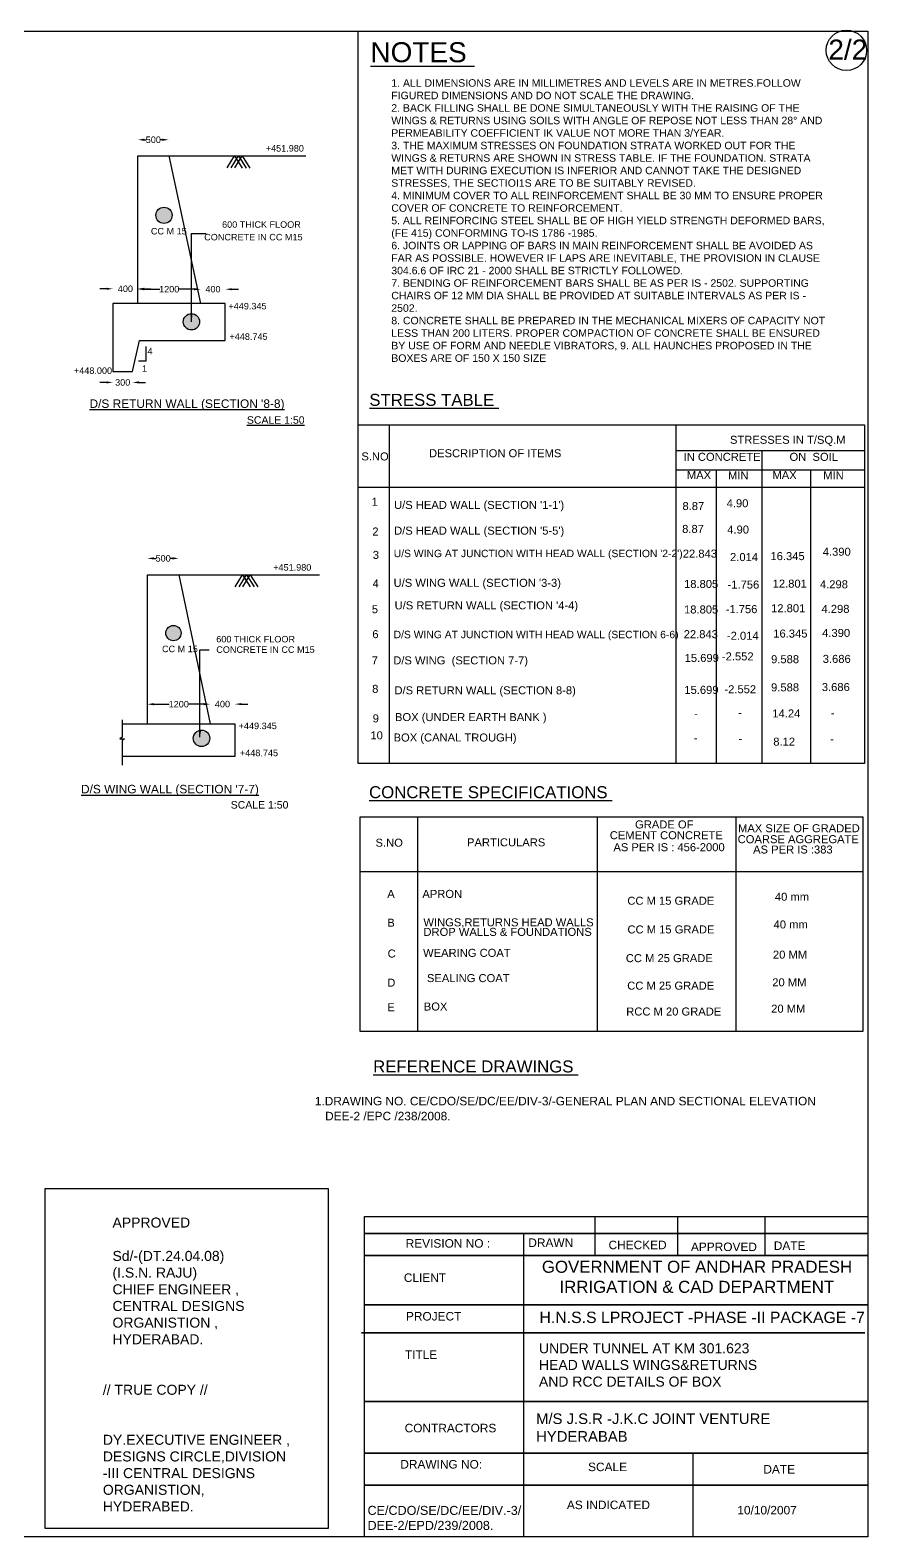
# Model space of a CAD drawing. Header units: millimetres. Extents: x -53232398 to -53209628, y 22138667 to 22153730.
# Drawn here: x -53218001 to -53209628, y 22138667 to 22153730 of the extents above; entities that cross this region are included whole.
import ezdxf

# ---------------------------------------------------------------- set-up
doc = ezdxf.new("R2010")
doc.units = ezdxf.units.MM
doc.header["$MEASUREMENT"] = 0
for name, color, linetype in [('DIMENSIONS', 7, 'Continuous'), ('DRAWING', 2, 'Continuous'), ('TEXT', 255, 'Continuous')]:
    doc.layers.add(name, color=color, linetype=linetype)
doc.styles.get("Standard").update_dxf_attribs({"font": 'arial.ttf', "height": 65})
doc.dimstyles.get("Standard").update_dxf_attribs({"dimtxt": 65, "dimasz": 65, "dimexe": 0.18, "dimexo": 0.0625, "dimgap": 0.09, "dimtad": 0, "dimdec": 0, "dimzin": 0, "dimdsep": 46, "dimtxsty": 'Standard', "dimcen": 0.09, "dimse1": 1, "dimse2": 1, "dimadec": 0, "dimazin": 0, "dimtfac": 1, "dimtdec": 0, "dimtofl": 0, "dimtmove": 0, "dimatfit": 3, "dimfxl": 1, "dimtolj": 1, "dimtzin": 0, "dimarcsym": 0})

# ---------------------------------------------------------------- blocks, each defined once
blk = doc.blocks.new('*D97')
at = {"layer": 'Defpoints', "color": 0, "transparency": 16777216}
for p in [(-53216924, 22151144), (-53217174, 22150996), (-53216924, 22150996)]:
    blk.add_point(p, dxfattribs=at)
at = {"layer": 'DIMENSIONS', "color": 0, "lineweight": -2, "transparency": 16777216}
for p, q in [((-53217238, 22151144), (-53217304, 22151144)), ((-53216860, 22151144), (-53216794, 22151144))]:
    blk.add_line(p, q, dxfattribs=at)
at = {"layer": 'DIMENSIONS', "color": 0, "transparency": 16777216}
for points in [[(-53217238, 22151155), (-53217238, 22151134), (-53217174, 22151144)], [(-53216860, 22151155), (-53216860, 22151134), (-53216924, 22151144)]]:
    blk.add_solid(points, dxfattribs=at)
at = {"layer": 'DIMENSIONS', "color": 0, "transparency": 16777216, "insert": (-53217049, 22151144), "char_height": 65, "attachment_point": 5}
blk.add_mtext('\\A1;400', dxfattribs=at)
blk = doc.blocks.new('*D98')
at = {"layer": 'Defpoints', "color": 0, "transparency": 16777216}
for p in [(-53216298, 22151140), (-53216924, 22150996), (-53216298, 22150996)]:
    blk.add_point(p, dxfattribs=at)
at = {"layer": 'DIMENSIONS', "color": 0, "lineweight": -2, "transparency": 16777216}
for p, q in [((-53216860, 22151140), (-53216705, 22151140)), ((-53216363, 22151140), (-53216517, 22151140))]:
    blk.add_line(p, q, dxfattribs=at)
at = {"layer": 'DIMENSIONS', "color": 0, "transparency": 16777216}
for points in [[(-53216860, 22151151), (-53216860, 22151129), (-53216924, 22151140)], [(-53216363, 22151151), (-53216363, 22151129), (-53216298, 22151140)]]:
    blk.add_solid(points, dxfattribs=at)
at = {"layer": 'DIMENSIONS', "color": 0, "transparency": 16777216, "insert": (-53216611, 22151140), "char_height": 65, "attachment_point": 5}
blk.add_mtext('\\A1;1200', dxfattribs=at)
blk = doc.blocks.new('*D99')
at = {"layer": 'Defpoints', "color": 0, "transparency": 16777216}
for p in [(-53216050, 22151140), (-53216298, 22150996), (-53216050, 22150996)]:
    blk.add_point(p, dxfattribs=at)
at = {"layer": 'DIMENSIONS', "color": 0, "lineweight": -2, "transparency": 16777216}
for p, q in [((-53216363, 22151140), (-53216428, 22151140)), ((-53215986, 22151140), (-53215920, 22151140))]:
    blk.add_line(p, q, dxfattribs=at)
at = {"layer": 'DIMENSIONS', "color": 0, "transparency": 16777216}
for points in [[(-53216363, 22151150), (-53216363, 22151129), (-53216298, 22151140)], [(-53215986, 22151150), (-53215986, 22151129), (-53216050, 22151140)]]:
    blk.add_solid(points, dxfattribs=at)
at = {"layer": 'DIMENSIONS', "color": 0, "transparency": 16777216, "insert": (-53216174, 22151140), "char_height": 65, "attachment_point": 5}
blk.add_mtext('\\A1;400', dxfattribs=at)
blk = doc.blocks.new('*D100')
at = {"layer": 'Defpoints', "color": 0, "transparency": 16777216}
for p in [(-53216616, 22152634), (-53216924, 22152474), (-53216616, 22152474)]:
    blk.add_point(p, dxfattribs=at)
at = {"layer": 'DIMENSIONS', "color": 0, "lineweight": -2, "transparency": 16777216}
for p, q in [((-53216860, 22152634), (-53216842, 22152634)), ((-53216680, 22152634), (-53216698, 22152634))]:
    blk.add_line(p, q, dxfattribs=at)
at = {"layer": 'DIMENSIONS', "color": 0, "transparency": 16777216}
for points in [[(-53216860, 22152645), (-53216860, 22152623), (-53216924, 22152634)], [(-53216680, 22152645), (-53216680, 22152623), (-53216616, 22152634)]]:
    blk.add_solid(points, dxfattribs=at)
at = {"layer": 'DIMENSIONS', "color": 0, "transparency": 16777216, "insert": (-53216770, 22152634), "char_height": 65, "attachment_point": 5}
blk.add_mtext('\\A1;500', dxfattribs=at)
blk = doc.blocks.new('*D101')
at = {"layer": 'Defpoints', "color": 0, "transparency": 16777216}
for p in [(-53217174, 22150317), (-53216979, 22150317), (-53216979, 22150208)]:
    blk.add_point(p, dxfattribs=at)
at = {"layer": 'DIMENSIONS', "color": 0, "lineweight": -2, "transparency": 16777216}
for p, q in [((-53217238, 22150208), (-53217304, 22150208)), ((-53216914, 22150208), (-53216849, 22150208))]:
    blk.add_line(p, q, dxfattribs=at)
at = {"layer": 'DIMENSIONS', "color": 0, "transparency": 16777216}
for points in [[(-53217238, 22150219), (-53217238, 22150198), (-53217174, 22150208)], [(-53216914, 22150219), (-53216914, 22150198), (-53216979, 22150208)]]:
    blk.add_solid(points, dxfattribs=at)
at = {"layer": 'DIMENSIONS', "color": 0, "transparency": 16777216, "insert": (-53217076, 22150208), "char_height": 65, "attachment_point": 5}
blk.add_mtext('\\A1;300', dxfattribs=at)
blk = doc.blocks.new('*D103')
at = {"layer": 'Defpoints', "color": 0, "transparency": 16777216}
for p in [(-53216516, 22148449), (-53216829, 22148286), (-53216516, 22148286)]:
    blk.add_point(p, dxfattribs=at)
at = {"layer": 'DIMENSIONS', "color": 0, "lineweight": -2, "transparency": 16777216}
for p, q in [((-53216764, 22148449), (-53216744, 22148449)), ((-53216580, 22148449), (-53216600, 22148449))]:
    blk.add_line(p, q, dxfattribs=at)
at = {"layer": 'DIMENSIONS', "color": 0, "transparency": 16777216}
for points in [[(-53216764, 22148460), (-53216764, 22148438), (-53216829, 22148449)], [(-53216580, 22148460), (-53216580, 22148438), (-53216516, 22148449)]]:
    blk.add_solid(points, dxfattribs=at)
at = {"layer": 'DIMENSIONS', "color": 0, "transparency": 16777216, "insert": (-53216672, 22148449), "char_height": 65, "attachment_point": 5}
blk.add_mtext('\\A1;500', dxfattribs=at)
blk = doc.blocks.new('*D104')
at = {"layer": 'Defpoints', "color": 0, "transparency": 16777216}
for p in [(-53216203, 22146991), (-53216829, 22146796), (-53216203, 22146796)]:
    blk.add_point(p, dxfattribs=at)
at = {"layer": 'DIMENSIONS', "color": 0, "lineweight": -2, "transparency": 16777216}
for p, q in [((-53216764, 22146991), (-53216610, 22146991)), ((-53216268, 22146991), (-53216422, 22146991))]:
    blk.add_line(p, q, dxfattribs=at)
at = {"layer": 'DIMENSIONS', "color": 0, "transparency": 16777216}
for points in [[(-53216764, 22147002), (-53216764, 22146980), (-53216829, 22146991)], [(-53216268, 22147002), (-53216268, 22146980), (-53216203, 22146991)]]:
    blk.add_solid(points, dxfattribs=at)
at = {"layer": 'DIMENSIONS', "color": 0, "transparency": 16777216, "insert": (-53216516, 22146991), "char_height": 65, "attachment_point": 5}
blk.add_mtext('\\A1;1200', dxfattribs=at)
blk = doc.blocks.new('*D105')
at = {"layer": 'Defpoints', "color": 0, "transparency": 16777216}
for p in [(-53215956, 22146992), (-53216203, 22146796), (-53215956, 22146796)]:
    blk.add_point(p, dxfattribs=at)
at = {"layer": 'DIMENSIONS', "color": 0, "lineweight": -2, "transparency": 16777216}
for p, q in [((-53216268, 22146992), (-53216333, 22146992)), ((-53215890, 22146992), (-53215826, 22146992))]:
    blk.add_line(p, q, dxfattribs=at)
at = {"layer": 'DIMENSIONS', "color": 0, "transparency": 16777216}
for points in [[(-53216268, 22147003), (-53216268, 22146982), (-53216203, 22146992)], [(-53215890, 22147003), (-53215890, 22146982), (-53215956, 22146992)]]:
    blk.add_solid(points, dxfattribs=at)
at = {"layer": 'DIMENSIONS', "color": 0, "transparency": 16777216, "insert": (-53216079, 22146992), "char_height": 65, "attachment_point": 5}
blk.add_mtext('\\A1;400', dxfattribs=at)

msp = doc.modelspace()

# ---------------------------------------------------------------- hatches: boundary and pattern name
at = {"layer": 'DIMENSIONS'}
h = msp.add_hatch(dxfattribs=at)
h.set_pattern_fill('AR-CONC', color=0, scale=2, style=0)
h.set_pattern_definition([(50, (0, 0), (14.345203652, -1.2550426997), [1.5, -16.5]), (355, (0, 0), (-2.7750266723, 15.043842674), [1.2, -13.2]), (100.4514, (1.195, -0.105), (11.5701876343, 13.7887908412), [1.2748038, -14.02284224]), (46.1842, (0, 4), (21.3448209725, -3.3103802866), [2.25, -24.75]), (96.6356, (1.779, 3.724), (18.693254111, 19.482357418), [1.91220576, -21.03426]), (351.1842, (0, 4), (18.693238903, 19.4823720185), [1.8, -19.8]), (21, (2, 3), (11.9381410424, -8.0523778133), [1.5, -16.5]), (326, (2, 3), (4.8663066384, 14.503000901), [1.2, -13.2]), (71.4514, (2.995, 2.329), (16.8044525716, 6.4506099342), [1.2748038, -14.02284224]), (37.5, (0, 0), (0.24319710635, 6.65787707663), [0, -13.04, 0, -13.4, 0, -13.25]), (7.5, (0, 0), (5.2613907488, 7.88823423765), [0, -7.64, 0, -12.74, 0, -5.05]), (327.5, (-4.46, 0), (10.67644872345, -0.4510974347), [0, -5, 0, -15.6, 0, -20.7]), (317.5, (-6.46, 0), (11.6637233868, 2.0020996466), [0, -6.5, 0, -10.36, 0, -14.7])])
h.paths.add_polyline_path([(-53219530.3, 22145899, 1), (-53219686.7, 22145899, 1)])
h.paths.add_polyline_path([(-53222823.3, 22145933.5, 1), (-53222664.7, 22145933.5, 1)])
h.paths.add_polyline_path([(-53223223.9, 22147144, 1), (-53223388.1, 22147144, 1)])
h.paths.add_polyline_path([(-53223684, 22151424.5, 1), (-53223522, 22151424.5, 1)])
h.paths.add_polyline_path([(-53222662.1, 22150581, 1), (-53222769.9, 22150581, 1)])
h.paths.add_polyline_path([(-53220145.9, 22150604.5, 1), (-53220253.1, 22150604.5, 1)])
h.paths.add_polyline_path([(-53219258.1, 22151444, 1), (-53219409.9, 22151444, 1)])
h.paths.add_polyline_path([(-53216744, 22151879, 1), (-53216582, 22151879, 1)])
h.paths.add_polyline_path([(-53216307.5, 22150814, 1), (-53216470.5, 22150814, 1)])
h = msp.add_hatch(dxfattribs=at)
h.set_pattern_fill('AR-CONC', color=0, scale=2.5, style=0)
h.set_pattern_definition([(50, (0, 0), (17.931504565, -1.5688033746), [1.875, -20.625]), (355, (0, 0), (-3.4687833403, 18.8048033425), [1.5, -16.5]), (100.4514, (1.494, -0.13), (14.462734543, 17.2359885515), [1.59350475, -17.5285528]), (46.1842, (0, 5), (26.681026216, -4.137975358), [2.8125, -30.9375]), (96.6356, (2.223, 4.655), (23.366567639, 24.352946773), [2.3902572, -26.292825]), (351.1842, (0, 5), (23.366548628, 24.352965023), [2.25, -24.75]), (21, (2.5, 3.75), (14.922676303, -10.0654722666), [1.875, -20.625]), (326, (2.5, 3.75), (6.082883298, 18.128751126), [1.5, -16.5]), (71.4514, (3.744, 2.911), (21.0055657145, 8.063262418), [1.59350475, -17.5285528]), (37.5, (0, 0), (0.3039963829, 8.3223463458), [0, -16.3, 0, -16.75, 0, -16.5625]), (7.5, (0, 0), (6.576738436, 9.860292797), [0, -9.55, 0, -15.925, 0, -6.3125]), (327.5, (-5.575, 0), (13.3455609043, -0.56387179336), [0, -6.25, 0, -19.5, 0, -25.875]), (317.5, (-8.075, 0), (14.5796542336, 2.5026245583), [0, -8.125, 0, -12.95, 0, -18.375])])
h.paths.add_polyline_path([(-53219513.5, 22142192, 1), (-53219344.5, 22142192, 1)])
h.paths.add_polyline_path([(-53222739.4, 22142177.5, 1), (-53222886.6, 22142177.5, 1)])
h.paths.add_polyline_path([(-53223134, 22140969.5, 1), (-53223284, 22140969.5, 1)])
h.paths.add_polyline_path([(-53216205.6, 22146650, 1), (-53216370.4, 22146650, 1)])
h.paths.add_polyline_path([(-53216492.6, 22147702.5, 1), (-53216645.4, 22147702.5, 1)])

# ---------------------------------------------------------------- linework, layer by layer
at = {"layer": 'DRAWING', "color": 0}
for points in [[(-53216924.5, 22150996), (-53216924.5, 22152473.5), (-53215244.5, 22152473.5)], [(-53216615.5, 22152473.5), (-53216298, 22150996)], [(-53216030.5, 22152353), (-53215957, 22152473.5), (-53215880.5, 22152351)], [(-53215991, 22152353), (-53215917.5, 22152473.5), (-53215841, 22152351)], [(-53215956.5, 22152353), (-53215883, 22152473.5), (-53215806.5, 22152351)], [(-53216056, 22150996), (-53217173.5, 22150996), (-53217173.5, 22150317), (-53216979, 22150317), (-53216907, 22150626), (-53216050.5, 22150626), (-53216050.5, 22150996), (-53216056, 22150996)], [(-53216829, 22146796.5), (-53216829, 22148286), (-53215108.5, 22148286)], [(-53216515.5, 22148286), (-53216203, 22146796.5)], [(-53215950.5, 22148165.5), (-53215877, 22148286), (-53215800.5, 22148163.5)], [(-53215911, 22148165.5), (-53215837.5, 22148286), (-53215761, 22148163.5)], [(-53215876.5, 22148165.5), (-53215803, 22148286), (-53215726.5, 22148163.5)], [(-53217080.5, 22146835.5), (-53217080.5, 22146661.5), (-53217104.5, 22146646.5), (-53217058.5, 22146646.5), (-53217080.5, 22146628.5), (-53217080.5, 22146381)], [(-53217080.5, 22146796.5), (-53215955.5, 22146796.5), (-53215955.5, 22146467), (-53217080.5, 22146467)]]:
    msp.add_lwpolyline(points, dxfattribs=at)
for centre, radius in [((-53216663, 22151879), 81), ((-53216389, 22150814), 81.5), ((-53216569, 22147702.5), 76.4), ((-53216288, 22146650), 82.4)]:
    msp.add_circle(centre, radius, dxfattribs=at)
at = {"layer": 'TEXT', "color": 0}
for points in [[(-53209627.8, 22138666.9), (-53232398, 22138666.9), (-53232398, 22153720), (-53209627.8, 22153720)], [(-53214722.5, 22149784.5), (-53209660.5, 22149784.5), (-53209660.5, 22146398.5), (-53214722.5, 22146398.5)], [(-53214702.5, 22145865), (-53209676.5, 22145865), (-53209676.5, 22143717.9), (-53214702.5, 22143717.9)], [(-53217850.5, 22142149.5), (-53215021, 22142149.5), (-53215021, 22138749.5), (-53217850.5, 22138749.5)], [(-53209627.8, 22138666.9), (-53214659.5, 22138666.9), (-53214659.5, 22141868.4), (-53209627.8, 22141868.4)]]:
    msp.add_lwpolyline(points, close=True, dxfattribs=at)
at = {"layer": 'TEXT'}
msp.add_lwpolyline([(-53214722.5, 22149784.5), (-53214722.5, 22153720)], dxfattribs=at)
at = {"layer": 'TEXT', "color": 0}
for points in [[(-53216844.5, 22150567.5), (-53216844.5, 22150422), (-53216919, 22150422)], [(-53214412.5, 22149784.5), (-53214412.5, 22146398.5)], [(-53211543.5, 22146398.5), (-53211543.5, 22149784.5)], [(-53211543.5, 22149526), (-53209660.5, 22149526)], [(-53210684.5, 22149330), (-53210684.5, 22149526)], [(-53209660.5, 22149330), (-53211543.5, 22149330)], [(-53211145, 22149330), (-53211145, 22146398.5)], [(-53210684.5, 22146398.5), (-53210684.5, 22149330)], [(-53210201.5, 22149330), (-53210201.5, 22146398.5)], [(-53209660.5, 22149158.5), (-53214722.5, 22149158.5)], [(-53214130.1, 22145865), (-53214130.1, 22143717.9)], [(-53212332.2, 22145865), (-53212332.2, 22143717.9)], [(-53210947.6, 22145865), (-53210947.6, 22143717.9)], [(-53214702.5, 22145320.2), (-53209676.5, 22145320.2)], [(-53212355.3, 22141868.4), (-53212355.3, 22141478.8)], [(-53211531.4, 22141868.4), (-53211531.4, 22141478.8)], [(-53210658.6, 22141868.4), (-53210658.6, 22141478.8)], [(-53209627.8, 22141698.5), (-53214659.5, 22141698.5), (-53209627.8, 22141698.5)], [(-53213068.7, 22141698.5), (-53213068.7, 22138666.9)], [(-53209627.8, 22141478.8), (-53214659.5, 22141478.8), (-53209627.8, 22141478.8)], [(-53209627.8, 22140988.2), (-53214659.5, 22140988.2), (-53209627.8, 22140988.2)], [(-53209656.8, 22140707.8), (-53214688.5, 22140707.8), (-53209656.8, 22140707.8)], [(-53209627.8, 22140020.6), (-53214659.5, 22140020.6), (-53209627.8, 22140020.6)], [(-53209627.8, 22139502.3), (-53214659.5, 22139502.3), (-53209627.8, 22139502.3)], [(-53211372.9, 22138666.9), (-53211372.9, 22139502.3)], [(-53209627.8, 22139183.9), (-53214659.5, 22139183.9), (-53209627.8, 22139183.9)]]:
    msp.add_lwpolyline(points, dxfattribs=at)
msp.add_circle((-53209842.5, 22153528), 202.1, dxfattribs=at)

# ---------------------------------------------------------------- texts
for s, height, p in [('%%UNOTES ', 200, (-53214599.8, 22153409.3)), ('2/2', 200, (-53210022.3, 22153435.8)), ('+451.980', 65, (-53215646.1, 22152516)), ('600 THICK FLOOR', 65, (-53216082.7, 22151754.1)), ('CC M 15', 65, (-53216794.3, 22151687.6)), ('CONCRETE IN CC M15 ', 65, (-53216261.5, 22151628.1)), ('+449.345', 65, (-53216019.6, 22150938.1)), ('+448.745', 65, (-53216009.1, 22150633.5)), ('4', 65, (-53216827.5, 22150489.2)), ('+448.000', 65, (-53217563.6, 22150293.1)), ('1', 65, (-53216883.5, 22150314.1)), ("%%UD/S RETURN WALL (SECTION '8-8)", 85, (-53217407.7, 22149953.4)), ('%%USTRESS TABLE ', 120, (-53214610.7, 22149974)), ('%%USCALE 1:50', 75, (-53215834.7, 22149795)), ('STRESSES IN T/SQ.M', 80, (-53211005.8, 22149594.7)), ('DESCRIPTION OF ITEMS ', 80, (-53214013.9, 22149460.1)), ('S.NO ', 80, (-53214690.5, 22149428.5)), ('IN CONCRETE ', 80, (-53211469.7, 22149424.2)), ('ON  SOIL', 80, (-53210410.8, 22149424.2)), ('MAX', 80, (-53211436.7, 22149242)), ('MIN', 80, (-53211025.7, 22149238)), ('MAX', 80, (-53210581.4, 22149242)), ('MIN', 80, (-53210073.7, 22149238)), ('1', 80, (-53214587.5, 22148975)), ("U/S HEAD WALL (SECTION '1-1')", 80, (-53214363.7, 22148943.5)), ('8.87', 80, (-53211480.9, 22148932)), ('4.90', 80, (-53211039.5, 22148960.2)), ("D/S HEAD WALL (SECTION '5-5')", 80, (-53214363.3, 22148686.5)), ('8.87', 80, (-53211484, 22148703.7)), ('4.90', 80, (-53211033.3, 22148697.5)), ('2', 80, (-53214580.7, 22148677.8)), ('3', 80, (-53214576.2, 22148444)), ("U/S WING AT JUNCTION WITH HEAD WALL (SECTION '2-2')", 74, (-53214367, 22148461.2)), ('22.843', 80, (-53211477.7, 22148456.7)), ('2.014', 80, (-53211005.1, 22148422.3)), ('16.345', 80, (-53210601.3, 22148431.7)), ('4.390', 80, (-53210078.6, 22148475.5)), ('+451.980', 65, (-53215571.8, 22148326.4)), ('4', 80, (-53214578.2, 22148158.7)), ("U/S WING WALL (SECTION '3-3)", 80, (-53214368.3, 22148164.7)), ('18.805', 80, (-53211465.2, 22148153.4)), ('-1.756', 80, (-53211030.1, 22148147.1)), ('12.801', 80, (-53210579.4, 22148156.5)), ('4.298', 80, (-53210106.7, 22148150.2)), ("U/S RETURN WALL (SECTION '4-4)", 80, (-53214358.3, 22147939.4)), ('5', 80, (-53214586, 22147901)), ('18.805', 80, (-53211465.3, 22147898.2)), ('-1.756', 80, (-53211049, 22147901.4)), ('12.801', 80, (-53210595.1, 22147910.7)), ('4.298', 80, (-53210091.2, 22147904.5)), ('6', 80, (-53214581.2, 22147651.4)), ('D/S WING AT JUNCTION WITH HEAD WALL (SECTION 6-6)', 74, (-53214368.1, 22147650.8)), ('22.843', 80, (-53211468.4, 22147651.2)), ('-2.014', 80, (-53211036.5, 22147635.6)), ('16.345', 80, (-53210573.2, 22147657.4)), ('4.390', 80, (-53210084.9, 22147663.7)), ('CC M 15', 65, (-53216683, 22147511.2)), ('600 THICK FLOOR ', 65, (-53216140.7, 22147609)), ('CONCRETE IN CC M15', 65, (-53216140.7, 22147504.6)), ('7', 80, (-53214586.5, 22147389.9)), ('D/S WING  (SECTION 7-7)', 80, (-53214371.8, 22147389.3)), ('15.699', 80, (-53211459, 22147413.5)), ('-2.552', 80, (-53211086.6, 22147429.2)), ('9.588', 80, (-53210595.1, 22147401)), ('3.686', 80, (-53210078.7, 22147404.2)), ('8', 80, (-53214582.6, 22147104.5)), ('D/S RETURN WALL (SECTION 8-8)', 80, (-53214359.8, 22147090.1)), ('15.699', 80, (-53211462.2, 22147094.6)), ('-2.552', 80, (-53211061.5, 22147100.8)), ('9.588', 80, (-53210595.1, 22147119.6)), ('3.686', 80, (-53210088.1, 22147122.7)), ('+449.345', 65, (-53215917.4, 22146741.8)), ('9', 80, (-53214577.5, 22146809.2)), ('BOX (UNDER EARTH BANK )', 80, (-53214354.3, 22146822.5)), ('-', 80, (-53211365.2, 22146855.4)), ('-', 80, (-53210923.8, 22146868)), ('14.24', 80, (-53210582.6, 22146858.6)), ('-', 80, (-53209997.3, 22146864.8)), ('10', 80, (-53214600, 22146639.9)), ('BOX (CANAL TROUGH)', 80, (-53214368.4, 22146618.4)), ('8.12', 80, (-53210573.2, 22146577.1)), ('+448.745', 65, (-53215904.6, 22146471.3)), ('-', 80, (-53211368.3, 22146614.7)), ('-', 80, (-53210920.7, 22146608.4)), ('-', 80, (-53210003.6, 22146605.3)), ("%%UD/S WING WALL (SECTION '7-7)", 85, (-53217492.8, 22146099.9)), ('%%UCONCRETE SPECIFICATIONS ', 120, (-53214613.7, 22146051.6)), ('SCALE 1:50', 75, (-53215996.2, 22145947.7)), ('GRADE OF ', 80, (-53211954.7, 22145749.3)), ('MAX SIZE OF GRADED ', 80, (-53210925.5, 22145711.3)), ('S.NO', 80, (-53214548.8, 22145566.5)), ('PARTICULARS ', 80, (-53213634.7, 22145570.5)), ('CEMENT CONCRETE', 80, (-53212207.4, 22145641.3)), ('AS PER IS : 456-2000', 80, (-53212171, 22145521.7)), ('COARSE AGGREGATE ', 80, (-53210928.9, 22145601.8)), ('AS PER IS :383', 80, (-53210774.7, 22145498.6)), ('A', 80, (-53214431.6, 22145054.7)), ('APRON ', 80, (-53214080.6, 22145054.7)), ('CC M 15 GRADE', 80, (-53212032, 22144986.5)), ('40 mm', 80, (-53210557.1, 22145026.4)), ('B', 80, (-53214431.6, 22144767.1)), ('WINGS,RETURNS HEAD WALLS ', 80, (-53214070.1, 22144770.6)), ('DROP WALLS & FOUNDATIONS ', 80, (-53214070.1, 22144675.2)), ('CC M 15 GRADE', 80, (-53212030.5, 22144699.5)), ('40 mm', 80, (-53210570.2, 22144749.4)), ('WEARING COAT ', 80, (-53214073.6, 22144465.5)), ('C', 80, (-53214428.1, 22144458.5)), ('CC M 25 GRADE', 80, (-53212047, 22144412.5)), ('20 MM', 80, (-53210576.6, 22144447.7)), ('D', 80, (-53214431.6, 22144167.4)), ('SEALING COAT ', 80, (-53214035, 22144213)), ('20 MM', 80, (-53210583.2, 22144170.7)), ('CC M 25 GRADE', 80, (-53212033, 22144137.5)), ('E', 80, (-53214431.6, 22143921.9)), ('BOX', 80, (-53214066.6, 22143928.9)), ('RCC M 20 GRADE', 80, (-53212043, 22143879)), ('20 MM', 80, (-53210594.2, 22143907.6)), ('%%UREFERENCE DRAWINGS ', 120, (-53214572.9, 22143309.8)), ('1.DRAWING NO. CE/CDO/SE/DC/EE/DIV-3/-GENERAL PLAN AND SECTIONAL ELEVATION ', 85, (-53215155.5, 22142980.9)), ('DEE-2 /EPC /238/2008.', 85, (-53215053, 22142831.1)), ('REVISION NO :', 84.957, (-53214247.6, 22141558.2)), ('DRAWN ', 84.96, (-53213021.6, 22141565.4)), ('CHECKED', 84.96, (-53212219.7, 22141542.8)), ('APPROVED', 84.96, (-53211396.2, 22141524)), ('DATE ', 84.96, (-53210568, 22141535.2)), ('CLIENT ', 84.96, (-53214265.9, 22141215.4)), ('PROJECT ', 84.96, (-53214244.6, 22140829.9)), ('TITLE ', 84.96, (-53214255.2, 22140446)), ('CONTRACTORS ', 84.957, (-53214257.8, 22139712)), ('DRAWING NO:', 84.957, (-53214301, 22139350)), ('SCALE ', 84.96, (-53212424.3, 22139324)), ('DATE ', 84.96, (-53210672.4, 22139299.9)), ('AS INDICATED ', 84.957, (-53212636.1, 22138944.2)), ('10/10/2007', 84.96, (-53210932.3, 22138891.3))]:
    msp.add_text(s, height=height, dxfattribs=at).set_placement(p)
at = {"layer": 'TEXT', "color": 0, "attachment_point": 1}
for s, insert, char_height, width in [('1. ALL DIMENSIONS ARE IN MILLIMETRES AND LEVELS ARE IN METRES.FOLLOW FIGURED DIMENSIONS AND DO NOT SCALE THE DRAWING.\\P2. BACK FILLING SHALL BE DONE SIMULTANEOUSLY WITH THE RAISING OF THE WINGS & RETURNS USING SOILS WITH ANGLE OF REPOSE NOT LESS THAN 28° AND PERMEABILITY COEFFICIENT IK VALUE NOT MORE THAN 3/YEAR. \\P3. THE MAXIMUM STRESSES ON FOUNDATION STRATA WORKED OUT FOR THE WINGS & RETURNS ARE SHOWN IN STRESS TABLE. IF THE FOUNDATION. STRATA MET WITH DURING EXECUTION IS INFERIOR AND CANNOT TAKE THE DESIGNED STRESSES, THE SECTIOI1S ARE TO BE SUITABLY REVISED. \\P4. MINIMUM COVER TO ALL REINFORCEMENT SHALL BE 30 MM TO ENSURE PROPER COVER OF CONCRETE TO REINFORCEMENT. \\P5. ALL REINFORCING STEEL SHALL BE OF HIGH YIELD STRENGTH DEFORMED BARS, (FE 415) CONFORMING TO-IS 1786 -1985. \\P6. JOINTS OR LAPPING OF BARS IN MAIN REINFORCEMENT SHALL BE AVOIDED AS FAR AS POSSIBLE. HOWEVER IF LAPS ARE INEVITABLE, THE PROVISION IN CLAUSE 304.6.6 OF IRC 21 - 2000 SHALL BE STRICTLY FOLLOWED. \\P7. BENDING OF REINFORCEMENT BARS SHALL BE AS PER IS - 2502. SUPPORTING CHAIRS OF 12 MM DIA SHALL BE PROVIDED AT SUITABLE INTERVALS AS PER IS - 2502. \\P8. CONCRETE SHALL BE PREPARED IN THE MECHANICAL MIXERS OF CAPACITY NOT LESS THAN 200 LITERS. PROPER COMPACTION OF CONCRETE SHALL BE ENSURED BY USE OF FORM AND NEEDLE VIBRATORS, 9. ALL HAUNCHES PROPOSED IN THE BOXES ARE OF 150 X 150 SIZE ', (-53214391.3, 22153239.5), 75, 4352.343), ('APPROVED \\P \\PSd/-(DT.24.04.08) \\P(I.S.N. RAJU) \\PCHIEF ENGINEER , \\PCENTRAL DESIGNS ORGANISTION , HYDERABAD.', (-53217178.2, 22141858.9), 100, 1961.147), ('\\pi34.605;GOVERNMENT OF ANDHAR PRADESH  \\P\\pi210.42;IRRIGATION & CAD DEPARTMENT ', (-53212920.8, 22141427.5), 120.356, 3148.233), ('H.N.S.S LPROJECT -PHASE -II PACKAGE -7', (-53212910.7, 22140918.1), 113.277, 3309.174), ('UNDER TUNNEL AT KM 301.623 \\PHEAD WALLS WINGS&RETURNS  \\PAND RCC DETAILS OF BOX', (-53212915.3, 22140602.5), 100, 2976.866), ('// TRUE COPY // \\P\\P\\PDY.EXECUTIVE ENGINEER , DESIGNS CIRCLE,DIVISION -III CENTRAL DESIGNS ORGANISTION, HYDERABED.', (-53217274.5, 22140187.5), 100, 1903.927), ('M/S J.S.R -J.K.C JOINT VENTURE  HYDERABAB ', (-53212944.1, 22139901.3), 106.197, 2391.977), ('CE/CDO/SE/DC/EE/DIV.-3/ DEE-2/EPD/239/2008.', (-53214629, 22138976.5), 90, 1481.384)]:
    msp.add_mtext(s, dxfattribs=dict(at, insert=insert, char_height=char_height, width=width))

# ---------------------------------------------------------------- dimensions: what is measured, and where the dimension line sits
at = {"layer": 'DIMENSIONS', "color": 0}
for base, p1, p2, text, picture, middle in [((-53216615.5, 22152634), (-53216924.5, 22152473.5), (-53216615.5, 22152473.5), '500', '*D100', (-53216770, 22152634)), ((-53216924.5, 22151144.5), (-53217173.5, 22150996), (-53216924.5, 22150996), '400', '*D97', (-53217049, 22151144.5)), ((-53216298, 22151139.7), (-53216924.5, 22150996), (-53216298, 22150996), '1200', '*D98', (-53216611.2, 22151139.7)), ((-53216050.5, 22151139.5), (-53216298, 22150996), (-53216050.5, 22150996), '400', '*D99', (-53216174.2, 22151139.5)), ((-53216979, 22150208.5), (-53217173.5, 22150317), (-53216979, 22150317), '300', '*D101', (-53217076.2, 22150208.5)), ((-53216515.5, 22148449), (-53216829, 22148286), (-53216515.5, 22148286), '500', '*D103', (-53216672.2, 22148449)), ((-53216203, 22146991.2), (-53216829, 22146796.5), (-53216203, 22146796.5), '1200', '*D104', (-53216516, 22146991.2)), ((-53215955.5, 22146992.5), (-53216203, 22146796.5), (-53215955.5, 22146796.5), '400', '*D105', (-53216079.2, 22146992.5))]:
    dim = msp.add_linear_dim(base=base, p1=p1, p2=p2, text=text, dimstyle='Standard', dxfattribs=at)
    dim.commit()
    dim.dimension.update_dxf_attribs({"geometry": picture, "text_midpoint": middle})

# ---------------------------------------------------------------- leaders
for points in [[(-53216389, 22150814), (-53216389, 22151698), (-53216240.5, 22151698)], [(-53216303.5, 22146661.5), (-53216303.5, 22147534), (-53216211.5, 22147534)]]:
    msp.add_leader(points, dimstyle='Standard', override={"dimgap": 0.09, "dimtad": 0}, dxfattribs=at)

doc.saveas('drawing.dxf')
